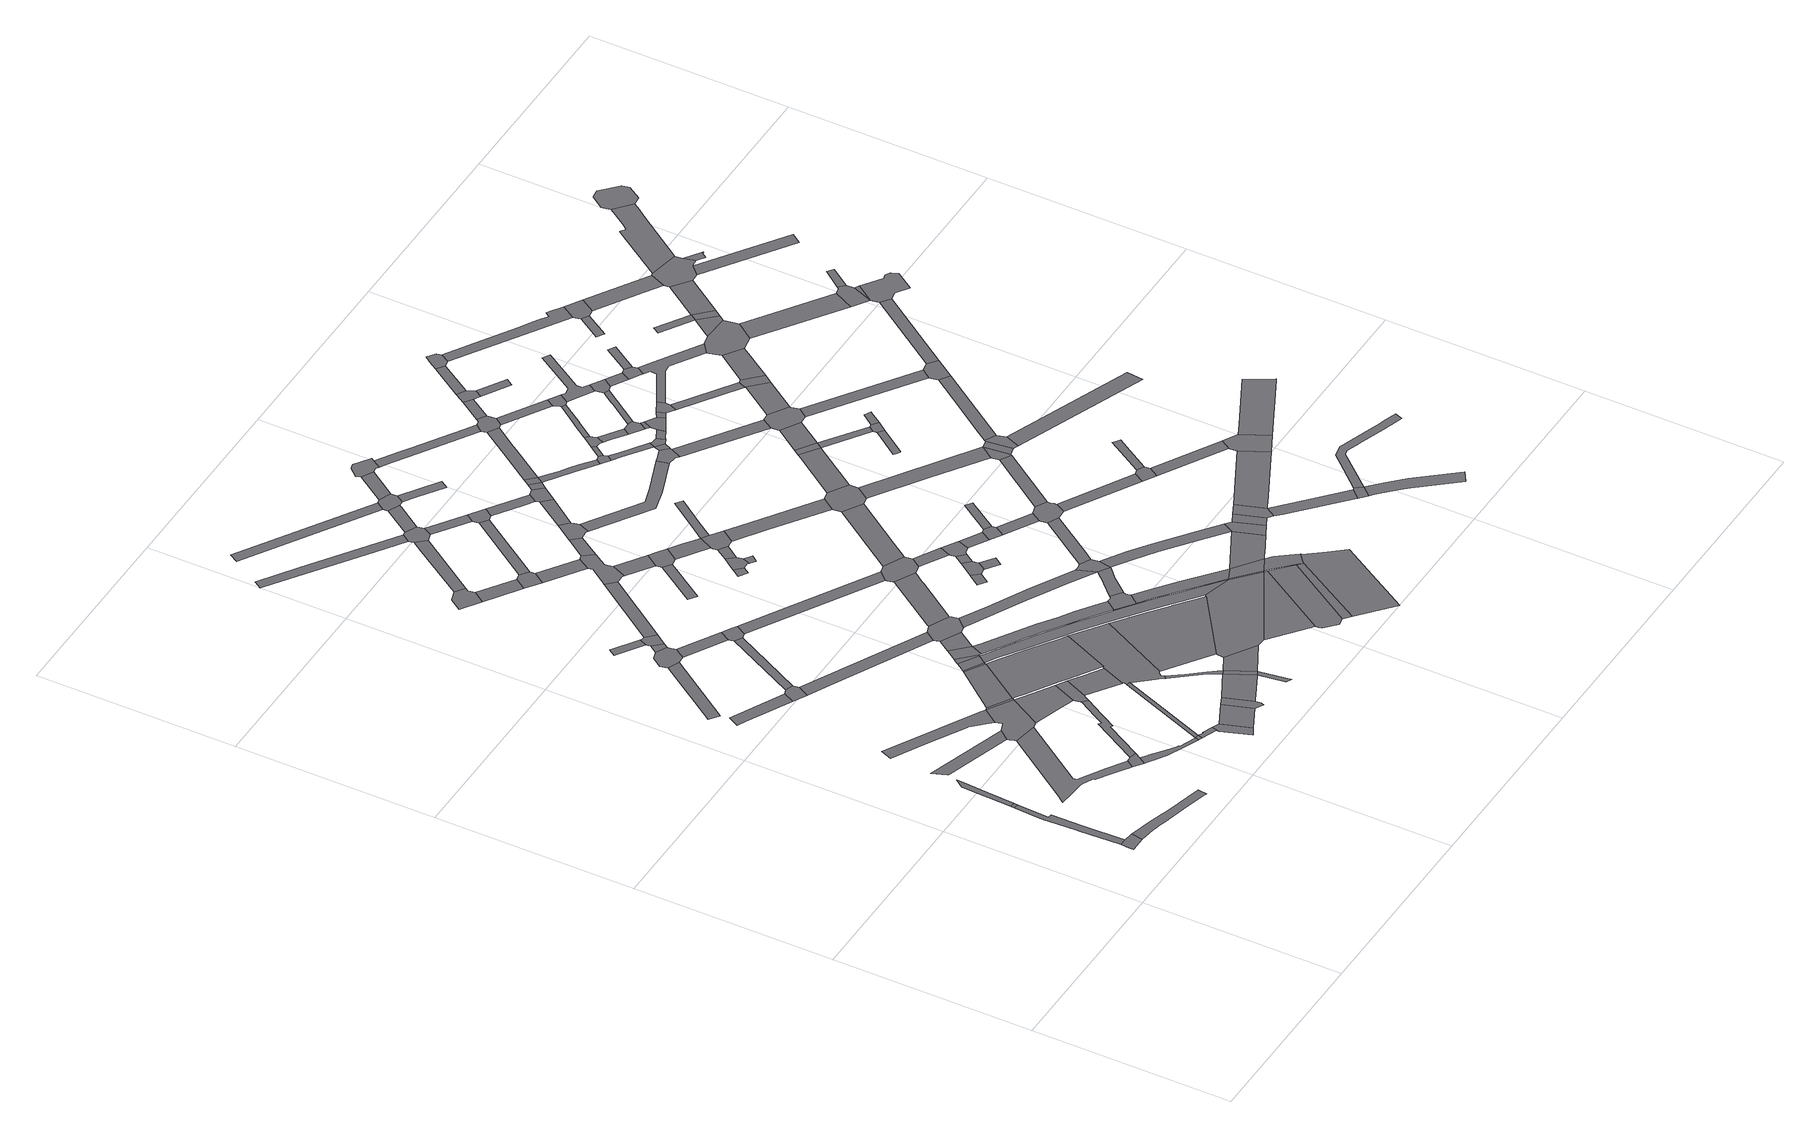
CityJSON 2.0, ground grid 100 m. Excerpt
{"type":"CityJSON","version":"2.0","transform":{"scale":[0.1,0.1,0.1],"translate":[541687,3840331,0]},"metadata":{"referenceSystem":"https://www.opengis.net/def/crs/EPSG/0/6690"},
"CityObjects":{
"road1":{"type":"Road","geometry":[{"type":"MultiSurface","lod":"1","boundaries":[[[0,1,2,3,4,5]]]}]},
"road2":{"type":"Road","attributes":{"RoadStructureAttribute.sectionType":"1"},"geometry":[{"type":"MultiSurface","lod":"1","boundaries":[[[6,7,8,9,10,11,12,1,0,13,14,15,16,17]]]}]},
"road3":{"type":"Road","geometry":[{"type":"MultiSurface","lod":"1","boundaries":[[[18,6,17,19]]]}]},
"road4":{"type":"Road","attributes":{"RoadStructureAttribute.sectionType":"1"},"geometry":[{"type":"MultiSurface","lod":"1","boundaries":[[[20,21,22,23,24,18,19]]]}]},
"road5":{"type":"Road","attributes":{"RoadStructureAttribute.sectionType":"1"},"geometry":[{"type":"MultiSurface","lod":"1","boundaries":[[[25,26,27,28,29,30,31,5,4,32,33,34,35,36,37,38,39,40,41]]]}]},
"road6":{"type":"Road","attributes":{"RoadStructureAttribute.sectionType":"1"},"geometry":[{"type":"MultiSurface","lod":"1","boundaries":[[[42,43,44,45,46,47,48,49,50,51,52,53,54,55,56,57,58,59,60,61,62,63,64]]]}]},
"road7":{"type":"Road","attributes":{"RoadStructureAttribute.sectionType":"1"},"geometry":[{"type":"MultiSurface","lod":"1","boundaries":[[[65,66,67,68,69,70]]]}]},
"road8":{"type":"Road","geometry":[{"type":"MultiSurface","lod":"1","boundaries":[[[71,72,73,74,75,76,77,78,79,80,81]]]}]},
"road9":{"type":"Road","attributes":{"RoadStructureAttribute.sectionType":"1"},"geometry":[{"type":"MultiSurface","lod":"1","boundaries":[[[82,83,84,85,86]]]}]},
"road10":{"type":"Road","geometry":[{"type":"MultiSurface","lod":"1","boundaries":[[[87,56,55,88,89,90]]]}]},
"road11":{"type":"Road","attributes":{"RoadStructureAttribute.sectionType":"1"},"geometry":[{"type":"MultiSurface","lod":"1","boundaries":[[[91,92,93,94,95,96]]]}]},
"road12":{"type":"Road","attributes":{"RoadStructureAttribute.sectionType":"1"},"geometry":[{"type":"MultiSurface","lod":"1","boundaries":[[[97,98,99,100,101,102,103,89,88,104,105,106,107,108,109,110,111,112]]]}]},
"road13":{"type":"Road","geometry":[{"type":"MultiSurface","lod":"1","boundaries":[[[113,86,85,114,115,116]]]}]},
"road14":{"type":"Road","geometry":[{"type":"MultiSurface","lod":"1","boundaries":[[[81,80,117,118,119,70,69,120,121,42,64,122,123,124,125]]]}]},
"road15":{"type":"Road","attributes":{"RoadStructureAttribute.sectionType":"1"},"geometry":[{"type":"MultiSurface","lod":"1","boundaries":[[[126,127,128,129,130,131,87,90,132,133,134,135,136]]]}]},
"road16":{"type":"Road","geometry":[{"type":"MultiSurface","lod":"1","boundaries":[[[112,111,137,138]]]}]},
"road17":{"type":"Road","attributes":{"RoadStructureAttribute.sectionType":"1"},"geometry":[{"type":"MultiSurface","lod":"1","boundaries":[[[139,81,125,140,141]]]}]},
"road18":{"type":"Road","geometry":[{"type":"MultiSurface","lod":"1","boundaries":[[[142,143,144,91,96,145,146,147,148,149]]]}]},
"road19":{"type":"Road","attributes":{"RoadStructureAttribute.sectionType":"1"},"geometry":[{"type":"MultiSurface","lod":"1","boundaries":[[[150,151,138,137,152,153,154]]]}]},
"road20":{"type":"Road","geometry":[{"type":"MultiSurface","lod":"1","boundaries":[[[155,156,157,158]]]}]},
"road21":{"type":"Road","attributes":{"RoadStructureAttribute.sectionType":"1"},"geometry":[{"type":"MultiSurface","lod":"1","boundaries":[[[159,113,116,160]]]}]},
"road22":{"type":"Road","geometry":[{"type":"MultiSurface","lod":"1","boundaries":[[[161,125,124,162,163,164,165]]]}]},
"road23":{"type":"Road","geometry":[{"type":"MultiSurface","lod":"1","boundaries":[[[154,153,166,167,168,169]]]}]},
"road24":{"type":"Road","attributes":{"RoadStructureAttribute.sectionType":"1"},"geometry":[{"type":"MultiSurface","lod":"1","boundaries":[[[170,142,149,171]]]}]},
"road25":{"type":"Road","geometry":[{"type":"MultiSurface","lod":"1","boundaries":[[[172,158,157,170,171,173,174]]]}]},
"road26":{"type":"Road","geometry":[{"type":"MultiSurface","lod":"1","boundaries":[[[175,176,177,139,141,178]]]}]},
"road27":{"type":"Road","attributes":{"RoadStructureAttribute.sectionType":"1"},"geometry":[{"type":"MultiSurface","lod":"1","boundaries":[[[179,112,138,180,181]]]}]},
"road28":{"type":"Road","attributes":{"RoadStructureAttribute.sectionType":"1"},"geometry":[{"type":"MultiSurface","lod":"1","boundaries":[[[146,145,182,183]]]}]},
"road29":{"type":"Road","attributes":{"RoadStructureAttribute.sectionType":"1"},"geometry":[{"type":"MultiSurface","lod":"1","boundaries":[[[184,169,168,185]]]}]},
"road30":{"type":"Road","attributes":{"RoadStructureAttribute.sectionType":"1"},"geometry":[{"type":"MultiSurface","lod":"1","boundaries":[[[186,187,115,114,188,189,190]]]}]},
"road31":{"type":"Road","geometry":[{"type":"MultiSurface","lod":"1","boundaries":[[[191,165,164,192,126,136,193,194,195]]]}]},
"road32":{"type":"Road","geometry":[{"type":"MultiSurface","lod":"1","boundaries":[[[196,197,198,199,200,201,202]]]}]},
"road33":{"type":"Road","geometry":[{"type":"MultiSurface","lod":"1","boundaries":[[[203,183,182,159,160,204,205]]]}]},
"road34":{"type":"Road","attributes":{"RoadStructureAttribute.sectionType":"1"},"geometry":[{"type":"MultiSurface","lod":"1","boundaries":[[[206,207,175,178,208,209]]]}]},
"road35":{"type":"Road","geometry":[{"type":"MultiSurface","lod":"1","boundaries":[[[210,184,185,211,212,213]]]}]},
"road36":{"type":"Road","geometry":[{"type":"MultiSurface","lod":"1","boundaries":[[[214,195,194,215,216]]]}]},
"road37":{"type":"Road","geometry":[{"type":"MultiSurface","lod":"1","boundaries":[[[217,206,209,218]]]}]},
"road38":{"type":"Road","attributes":{"RoadStructureAttribute.sectionType":"1"},"geometry":[{"type":"MultiSurface","lod":"1","boundaries":[[[219,220,217,218,221]]]}]},
"road39":{"type":"Road","attributes":{"function":"1","RoadStructureAttribute.sectionType":"7"},"geometry":[{"type":"MultiSurface","lod":"1","boundaries":[[[222,223,224,225,178,141,226,227,228,229,230,231]]]}]},
"road40":{"type":"Road","attributes":{"RoadStructureAttribute.sectionType":"1"},"geometry":[{"type":"MultiSurface","lod":"1","boundaries":[[[232,174,173,233]]]}]},
"road41":{"type":"Road","attributes":{"RoadStructureAttribute.sectionType":"1"},"geometry":[{"type":"MultiSurface","lod":"1","boundaries":[[[200,199,234,235,236]]]}]},
"road42":{"type":"Road","geometry":[{"type":"MultiSurface","lod":"1","boundaries":[[[237,238,219,221,239,240]]]}]},
"road43":{"type":"Road","attributes":{"RoadStructureAttribute.sectionType":"1"},"geometry":[{"type":"MultiSurface","lod":"1","boundaries":[[[241,242,243,244,245,246,247]]]}]},
"road44":{"type":"Road","attributes":{"RoadStructureAttribute.sectionType":"1"},"geometry":[{"type":"MultiSurface","lod":"1","boundaries":[[[248,249,250,251,252,210,213,253,254,255,256]]]}]},
"road45":{"type":"Road","attributes":{"RoadStructureAttribute.sectionType":"1"},"geometry":[{"type":"MultiSurface","lod":"1","boundaries":[[[257,237,240,258]]]}]},
"road46":{"type":"Road","geometry":[{"type":"MultiSurface","lod":"1","boundaries":[[[259,236,235,260,261,262]]]}]},
"road47":{"type":"Road","attributes":{"RoadStructureAttribute.sectionType":"1"},"geometry":[{"type":"MultiSurface","lod":"1","boundaries":[[[263,264,265,266,267,268,248,269]]]}]},
"road48":{"type":"Road","attributes":{"RoadStructureAttribute.sectionType":"1"},"geometry":[{"type":"MultiSurface","lod":"1","boundaries":[[[270,271,196,202,272,273]]]}]},
"road49":{"type":"Road","geometry":[{"type":"MultiSurface","lod":"1","boundaries":[[[269,248,256,274]]]}]},
"road50":{"type":"Road","attributes":{"RoadStructureAttribute.sectionType":"1"},"geometry":[{"type":"MultiSurface","lod":"1","boundaries":[[[275,274,256,276,277]]]}]},
"road51":{"type":"Road","geometry":[{"type":"MultiSurface","lod":"1","boundaries":[[[278,279,231,230,280,281,216,215,282,179,181,283,284,285,286,266,265,287,288,289,290,291,292,293,294,295,296,297]]]}]},
"road52":{"type":"Road","geometry":[{"type":"MultiSurface","lod":"1","boundaries":[[[298,299,190,189,257,258,300,301,302,303,304,305,306]]]}]},
"road53":{"type":"Road","attributes":{"RoadStructureAttribute.sectionType":"1"},"geometry":[{"type":"MultiSurface","lod":"1","boundaries":[[[261,260,307,308]]]}]},
"road54":{"type":"Road","attributes":{"RoadStructureAttribute.sectionType":"1"},"geometry":[{"type":"MultiSurface","lod":"1","boundaries":[[[309,310,311,312]]]}]},
"road55":{"type":"Road","attributes":{"RoadStructureAttribute.sectionType":"1"},"geometry":[{"type":"MultiSurface","lod":"1","boundaries":[[[313,314,205,204,315,316]]]}]},
"road56":{"type":"Road","attributes":{"RoadStructureAttribute.sectionType":"1"},"geometry":[{"type":"MultiSurface","lod":"1","boundaries":[[[317,318,319,320,321]]]}]},
"road57":{"type":"Road","geometry":[{"type":"MultiSurface","lod":"1","boundaries":[[[322,323,324,308,307,325,326,232,233,327,328,329,330,331,332,333]]]}]},
"road58":{"type":"Road","attributes":{"RoadStructureAttribute.sectionType":"1"},"geometry":[{"type":"MultiSurface","lod":"1","boundaries":[[[334,269,274,335]]]}]},
"road59":{"type":"Road","attributes":{"RoadStructureAttribute.sectionType":"1"},"geometry":[{"type":"MultiSurface","lod":"1","boundaries":[[[336,337,338,339,340,341,342,240,239,343,344,345,346,347,348,349,350,351,352]]]}]},
"road60":{"type":"Road","geometry":[{"type":"MultiSurface","lod":"1","boundaries":[[[353,247,246,270,273,354,355,356]]]}]},
"road61":{"type":"Road","attributes":{"RoadStructureAttribute.sectionType":"1"},"geometry":[{"type":"MultiSurface","lod":"1","boundaries":[[[357,259,262,358]]]}]},
"road62":{"type":"Road","attributes":{"RoadStructureAttribute.sectionType":"1"},"geometry":[{"type":"MultiSurface","lod":"1","boundaries":[[[330,329,359,360]]]}]},
"road63":{"type":"Road","attributes":{"RoadStructureAttribute.sectionType":"1"},"geometry":[{"type":"MultiSurface","lod":"1","boundaries":[[[361,362,363,298,306,364,365,366]]]}]},
"road64":{"type":"Road","geometry":[{"type":"MultiSurface","lod":"1","boundaries":[[[367,368,369,370]]]}]},
"road65":{"type":"Road","attributes":{"RoadStructureAttribute.sectionType":"1"},"geometry":[{"type":"MultiSurface","lod":"1","boundaries":[[[371,322,333,372]]]}]},
"road66":{"type":"Road","attributes":{"function":"1","RoadStructureAttribute.sectionType":"7"},"geometry":[{"type":"MultiSurface","lod":"1","boundaries":[[[373,374,375,376,377,378,379,380,381,382,383,218,209,384,385,386,387,388,389,390,391,392,393,394]]]}]},
"road67":{"type":"Road","attributes":{"function":"1","RoadStructureAttribute.sectionType":"7"},"geometry":[{"type":"MultiSurface","lod":"1","boundaries":[[[395,396,397,398,399,400,297,296,401,402,403]]]}]},
"road68":{"type":"Road","geometry":[{"type":"MultiSurface","lod":"1","boundaries":[[[404,360,359,405,317,321,406,407,408]]]}]},
"road69":{"type":"Road","attributes":{"RoadStructureAttribute.sectionType":"1"},"geometry":[{"type":"MultiSurface","lod":"1","boundaries":[[[409,410,353,356,411,412]]]}]},
"road70":{"type":"Road","attributes":{"RoadStructureAttribute.sectionType":"1"},"geometry":[{"type":"MultiSurface","lod":"1","boundaries":[[[413,355,354,414,415,416]]]}]},
"road71":{"type":"Road","geometry":[{"type":"MultiSurface","lod":"1","boundaries":[[[417,418,367,370,419,420,421,422,423]]]}]},
"road72":{"type":"Road","attributes":{"RoadStructureAttribute.sectionType":"1"},"geometry":[{"type":"MultiSurface","lod":"1","boundaries":[[[424,425,426,301,300,427,428,429,430,431,432,433,434,435,436]]]}]},
"road73":{"type":"Road","geometry":[{"type":"MultiSurface","lod":"1","boundaries":[[[437,438,439,421,420]]]}]},
"road74":{"type":"Road","attributes":{"RoadStructureAttribute.sectionType":"1"},"geometry":[{"type":"MultiSurface","lod":"1","boundaries":[[[440,441,408,407,442,443]]]}]},
"road75":{"type":"Road","geometry":[{"type":"MultiSurface","lod":"1","boundaries":[[[444,417,423,445]]]}]},
"road76":{"type":"Road","geometry":[{"type":"MultiSurface","lod":"1","boundaries":[[[446,371,372,447,448,449,450,451,452,453,454]]]}]},
"road77":{"type":"Road","geometry":[{"type":"MultiSurface","lod":"1","boundaries":[[[416,415,357,358,455,456]]]}]},
"road78":{"type":"Road","geometry":[{"type":"MultiSurface","lod":"1","boundaries":[[[457,312,311,409,412,458,459,460]]]}]},
"road79":{"type":"Road","geometry":[{"type":"MultiSurface","lod":"1","boundaries":[[[461,462,352,351,463,464,465,466,467,468]]]}]},
"road80":{"type":"Road","geometry":[{"type":"MultiSurface","lod":"1","boundaries":[[[469,470,471,316,315,472,473,361,366,474,475,476,477,478,479]]]}]},
"road81":{"type":"Road","geometry":[{"type":"MultiSurface","lod":"1","boundaries":[[[480,481,482,483,484]]]}]},
"road82":{"type":"Road","geometry":[{"type":"MultiSurface","lod":"1","boundaries":[[[443,442,485,444,445,486,487,488,489]]]}]},
"road83":{"type":"Road","geometry":[{"type":"MultiSurface","lod":"1","boundaries":[[[393,403,402,334,335,490,491,492,394]]]}]},
"road84":{"type":"Road","attributes":{"RoadStructureAttribute.sectionType":"1"},"geometry":[{"type":"MultiSurface","lod":"1","boundaries":[[[493,446,454,494]]]}]},
"road85":{"type":"Road","attributes":{"RoadStructureAttribute.sectionType":"1"},"geometry":[{"type":"MultiSurface","lod":"1","boundaries":[[[495,456,455,496,497,498,499]]]}]},
"road86":{"type":"Road","attributes":{"RoadStructureAttribute.sectionType":"1"},"geometry":[{"type":"MultiSurface","lod":"1","boundaries":[[[500,457,460,501]]]}]},
"road87":{"type":"Road","geometry":[{"type":"MultiSurface","lod":"1","boundaries":[[[502,503,504,505,459,458]]]}]},
"road88":{"type":"Road","geometry":[{"type":"MultiSurface","lod":"1","boundaries":[[[506,480,484,507,508,509,510,511]]]}]},
"road89":{"type":"Road","attributes":{"function":"1"},"geometry":[{"type":"MultiSurface","lod":"1","boundaries":[[[492,491,512,513,514]]]}]},
"road90":{"type":"Road","attributes":{"RoadStructureAttribute.sectionType":"1"},"geometry":[{"type":"MultiSurface","lod":"1","boundaries":[[[477,476,515,516,517]]]}]},
"road91":{"type":"Road","attributes":{"RoadStructureAttribute.sectionType":"1"},"geometry":[{"type":"MultiSurface","lod":"1","boundaries":[[[435,518,519,461,468,520,521,522,523]]]}]},
"road92":{"type":"Road","geometry":[{"type":"MultiSurface","lod":"1","boundaries":[[[524,525,509,508]]]}]},
"road93":{"type":"Road","geometry":[{"type":"MultiSurface","lod":"1","boundaries":[[[526,506,511,527]]]}]},
"road94":{"type":"Road","attributes":{"RoadStructureAttribute.sectionType":"1"},"geometry":[{"type":"MultiSurface","lod":"1","boundaries":[[[528,529,530,531,443,489]]]}]},
"road95":{"type":"Road","attributes":{"RoadStructureAttribute.sectionType":"1"},"geometry":[{"type":"MultiSurface","lod":"1","boundaries":[[[532,533,534,535,464,463,536,537,538,539]]]}]},
"road96":{"type":"Road","geometry":[{"type":"MultiSurface","lod":"1","boundaries":[[[540,499,498,493,494,541]]]}]},
"road97":{"type":"Road","geometry":[{"type":"MultiSurface","lod":"1","boundaries":[[[542,543,544,545,500,501,546,547,548,549]]]}]},
"road98":{"type":"Road","geometry":[{"type":"MultiSurface","lod":"1","boundaries":[[[517,516,526,527,550,551,552]]]}]},
"road99":{"type":"Road","geometry":[{"type":"MultiSurface","lod":"1","boundaries":[[[553,554,436,435,523,555,556]]]}]},
"road100":{"type":"Road","attributes":{"RoadStructureAttribute.sectionType":"1"},"geometry":[{"type":"MultiSurface","lod":"1","boundaries":[[[557,469,479,558,559]]]}]},
"road101":{"type":"Road","geometry":[{"type":"MultiSurface","lod":"1","boundaries":[[[514,513,560,561,562,563,564,565,566]]]}]},
"road102":{"type":"Road","attributes":{"RoadStructureAttribute.sectionType":"1"},"geometry":[{"type":"MultiSurface","lod":"1","boundaries":[[[567,540,541,568]]]}]},
"road103":{"type":"Road","attributes":{"RoadStructureAttribute.sectionType":"1"},"geometry":[{"type":"MultiSurface","lod":"1","boundaries":[[[569,570,488,487,571,572,573]]]}]},
"road104":{"type":"Road","attributes":{"RoadStructureAttribute.sectionType":"1"},"geometry":[{"type":"MultiSurface","lod":"1","boundaries":[[[574,575,451,450,576,577,578,579]]]}]},
"road105":{"type":"Road","geometry":[{"type":"MultiSurface","lod":"1","boundaries":[[[580,567,568,581]]]}]},
"road106":{"type":"Road","attributes":{"RoadStructureAttribute.sectionType":"1"},"geometry":[{"type":"MultiSurface","lod":"1","boundaries":[[[566,565,582,583]]]}]},
"road107":{"type":"Road","attributes":{"RoadStructureAttribute.sectionType":"1"},"geometry":[{"type":"MultiSurface","lod":"1","boundaries":[[[552,551,584,585]]]}]},
"road108":{"type":"Road","geometry":[{"type":"MultiSurface","lod":"1","boundaries":[[[538,586,394,492,587]]]}]},
"road109":{"type":"Road","geometry":[{"type":"MultiSurface","lod":"1","boundaries":[[[588,585,584,589,590,591]]]}]},
"road110":{"type":"Road","geometry":[{"type":"MultiSurface","lod":"1","boundaries":[[[539,538,587,592]]]}]},
"road111":{"type":"Road","geometry":[{"type":"MultiSurface","lod":"1","boundaries":[[[593,594,595,596,597,583,582,598,599]]]}]},
"road112":{"type":"Road","attributes":{"RoadStructureAttribute.sectionType":"1"},"geometry":[{"type":"MultiSurface","lod":"1","boundaries":[[[568,600,601,602,603,604,605,606,581]]]}]},
"road113":{"type":"Road","attributes":{"RoadStructureAttribute.sectionType":"1"},"geometry":[{"type":"MultiSurface","lod":"1","boundaries":[[[607,553,556,608,609]]]}]},
"road114":{"type":"Road","attributes":{"RoadStructureAttribute.sectionType":"1"},"geometry":[{"type":"MultiSurface","lod":"1","boundaries":[[[610,611,612,548,547,613,614,615,616,617]]]}]},
"road115":{"type":"Road","attributes":{"RoadStructureAttribute.sectionType":"1"},"geometry":[{"type":"MultiSurface","lod":"1","boundaries":[[[618,619,620,580,581,621,622,623,624]]]}]},
"road116":{"type":"Road","attributes":{"RoadStructureAttribute.sectionType":"1"},"geometry":[{"type":"MultiSurface","lod":"1","boundaries":[[[625,592,587,626,627,583,597]]]}]},
"road117":{"type":"Road","attributes":{"RoadStructureAttribute.sectionType":"1"},"geometry":[{"type":"MultiSurface","lod":"1","boundaries":[[[628,629,630,555,523,631,632,633,634,635,636]]]}]},
"road118":{"type":"Road","attributes":{"RoadStructureAttribute.sectionType":"1"},"geometry":[{"type":"MultiSurface","lod":"1","boundaries":[[[590,589,637,638]]]}]},
"road119":{"type":"Road","geometry":[{"type":"MultiSurface","lod":"1","boundaries":[[[639,640,573,572,641,557,559,642,643,644,645]]]}]},
"road120":{"type":"Road","geometry":[{"type":"MultiSurface","lod":"1","boundaries":[[[646,647,588,591]]]}]},
"road121":{"type":"Road","attributes":{"RoadStructureAttribute.sectionType":"1"},"geometry":[{"type":"MultiSurface","lod":"1","boundaries":[[[635,539,592,648,649,650]]]}]},
"road122":{"type":"Road","geometry":[{"type":"MultiSurface","lod":"1","boundaries":[[[651,652,653,602,601,654,655,656,657,658]]]}]},
"road123":{"type":"Road","attributes":{"RoadStructureAttribute.sectionType":"1"},"geometry":[{"type":"MultiSurface","lod":"1","boundaries":[[[659,660,651,658,661,662,663]]]}]},
"road124":{"type":"Road","geometry":[{"type":"MultiSurface","lod":"1","boundaries":[[[664,638,637,607,609,665,666,667,668,669]]]}]},
"road125":{"type":"Road","attributes":{"RoadStructureAttribute.sectionType":"1"},"geometry":[{"type":"MultiSurface","lod":"1","boundaries":[[[670,655,654,671,672,673]]]}]},
"road126":{"type":"Road","geometry":[{"type":"MultiSurface","lod":"1","boundaries":[[[674,675,579,578,676,677,678,679]]]}]},
"road127":{"type":"Road","geometry":[{"type":"MultiSurface","lod":"1","boundaries":[[[680,681,682,659,663,683,684,685,686,687]]]}]},
"road128":{"type":"Road","geometry":[{"type":"MultiSurface","lod":"1","boundaries":[[[688,689,617,616,618,624,690,691,692]]]}]},
"road129":{"type":"Road","attributes":{"RoadStructureAttribute.sectionType":"1"},"geometry":[{"type":"MultiSurface","lod":"1","boundaries":[[[693,694,639,645,695]]]}]},
"road130":{"type":"Road","attributes":{"RoadStructureAttribute.sectionType":"1"},"geometry":[{"type":"MultiSurface","lod":"1","boundaries":[[[672,674,679,696]]]}]},
"road131":{"type":"Road","geometry":[{"type":"MultiSurface","lod":"1","boundaries":[[[636,635,650,697,698]]]}]},
"road132":{"type":"Road","geometry":[{"type":"MultiSurface","lod":"1","boundaries":[[[699,700,673,672,696,701,702]]]}]},
"road133":{"type":"Road","attributes":{"RoadStructureAttribute.sectionType":"1"},"geometry":[{"type":"MultiSurface","lod":"1","boundaries":[[[703,685,684,704,705,706]]]}]},
"road134":{"type":"Road","attributes":{"RoadStructureAttribute.sectionType":"1"},"geometry":[{"type":"MultiSurface","lod":"1","boundaries":[[[707,698,697,708]]]}]},
"road135":{"type":"Road","attributes":{"RoadStructureAttribute.sectionType":"1"},"geometry":[{"type":"MultiSurface","lod":"1","boundaries":[[[644,643,709,710,711]]]}]},
"road136":{"type":"Road","attributes":{"RoadStructureAttribute.sectionType":"1"},"geometry":[{"type":"MultiSurface","lod":"1","boundaries":[[[712,688,692,713]]]}]},
"road137":{"type":"Road","attributes":{"RoadStructureAttribute.sectionType":"1"},"geometry":[{"type":"MultiSurface","lod":"1","boundaries":[[[714,702,701,715,716]]]}]},
"road138":{"type":"Road","attributes":{"RoadStructureAttribute.sectionType":"1"},"geometry":[{"type":"MultiSurface","lod":"1","boundaries":[[[717,718,719,680,687,720,721,722]]]}]},
"road139":{"type":"Road","geometry":[{"type":"MultiSurface","lod":"1","boundaries":[[[723,724,706,705,725,726,727,728]]]}]},
"road140":{"type":"Road","attributes":{"RoadStructureAttribute.sectionType":"1"},"geometry":[{"type":"MultiSurface","lod":"1","boundaries":[[[691,690,729,730]]]}]},
"road141":{"type":"Road","attributes":{"RoadStructureAttribute.sectionType":"1"},"geometry":[{"type":"MultiSurface","lod":"1","boundaries":[[[666,665,731,732]]]}]},
"road142":{"type":"Road","attributes":{"RoadStructureAttribute.sectionType":"1"},"geometry":[{"type":"MultiSurface","lod":"1","boundaries":[[[733,664,669,734]]]}]},
"road143":{"type":"Road","attributes":{"RoadStructureAttribute.sectionType":"1"},"geometry":[{"type":"MultiSurface","lod":"1","boundaries":[[[678,677,735,736,737]]]}]},
"road144":{"type":"Road","geometry":[{"type":"MultiSurface","lod":"1","boundaries":[[[738,707,708,739,740]]]}]},
"road145":{"type":"Road","geometry":[{"type":"MultiSurface","lod":"1","boundaries":[[[741,693,695,742]]]}]},
"road146":{"type":"Road","attributes":{"RoadStructureAttribute.sectionType":"1"},"geometry":[{"type":"MultiSurface","lod":"1","boundaries":[[[743,726,725,744,745]]]}]},
"road147":{"type":"Road","geometry":[{"type":"MultiSurface","lod":"1","boundaries":[[[746,712,713,747,748,749]]]}]},
"road148":{"type":"Road","geometry":[{"type":"MultiSurface","lod":"1","boundaries":[[[745,744,714,716,750,751]]]}]},
"road149":{"type":"Road","attributes":{"RoadStructureAttribute.sectionType":"1"},"geometry":[{"type":"MultiSurface","lod":"1","boundaries":[[[752,741,742,753,754]]]}]},
"road150":{"type":"Road","geometry":[{"type":"MultiSurface","lod":"1","boundaries":[[[730,729,755,717,722,756,757,758]]]}]},
"road151":{"type":"Road","attributes":{"RoadStructureAttribute.sectionType":"1"},"geometry":[{"type":"MultiSurface","lod":"1","boundaries":[[[759,751,750,760,761,762]]]}]},
"road152":{"type":"Road","attributes":{"RoadStructureAttribute.sectionType":"1"},"geometry":[{"type":"MultiSurface","lod":"1","boundaries":[[[763,764,765,766,723,728,767,768,769]]]}]},
"road153":{"type":"Road","geometry":[{"type":"MultiSurface","lod":"1","boundaries":[[[770,771,772,748,747]]]}]},
"road154":{"type":"Road","attributes":{"RoadStructureAttribute.sectionType":"1"},"geometry":[{"type":"MultiSurface","lod":"1","boundaries":[[[695,773,774,742]]]}]},
"road155":{"type":"Road","attributes":{"RoadStructureAttribute.sectionType":"1"},"geometry":[{"type":"MultiSurface","lod":"1","boundaries":[[[775,776,740,739,777,778,779,780,781]]]}]},
"road156":{"type":"Road","attributes":{"RoadStructureAttribute.sectionType":"1"},"geometry":[{"type":"MultiSurface","lod":"1","boundaries":[[[782,783,784,785,786,787]]]}]},
"road157":{"type":"Road","attributes":{"RoadStructureAttribute.sectionType":"1"},"geometry":[{"type":"MultiSurface","lod":"1","boundaries":[[[788,746,749,789]]]}]},
"road158":{"type":"Road","geometry":[{"type":"MultiSurface","lod":"1","boundaries":[[[790,759,762,791,792,793,794]]]}]},
"road159":{"type":"Road","geometry":[{"type":"MultiSurface","lod":"1","boundaries":[[[711,710,795,733,734,796]]]}]},
"road160":{"type":"Road","geometry":[{"type":"MultiSurface","lod":"1","boundaries":[[[797,798,732,731,799,800,801]]]}]},
"road161":{"type":"Road","geometry":[{"type":"MultiSurface","lod":"1","boundaries":[[[802,737,736,803,752,754,804,805,806,807,808]]]}]},
"road162":{"type":"Road","attributes":{"RoadStructureAttribute.sectionType":"1"},"geometry":[{"type":"MultiSurface","lod":"1","boundaries":[[[809,810,711,796,811]]]}]},
"road163":{"type":"Road","geometry":[{"type":"MultiSurface","lod":"1","boundaries":[[[812,813,774,773,814,815,782,787,816,817]]]}]},
"road164":{"type":"Road","attributes":{"RoadStructureAttribute.sectionType":"1"},"geometry":[{"type":"MultiSurface","lod":"1","boundaries":[[[818,738,740,819,820,821,822]]]}]},
"road165":{"type":"Road","geometry":[{"type":"MultiSurface","lod":"1","boundaries":[[[823,824,781,780,825,826]]]}]},
"road166":{"type":"Road","geometry":[{"type":"MultiSurface","lod":"1","boundaries":[[[827,828,829,830,763,769,831,832,833,834]]]}]},
"road167":{"type":"Road","attributes":{"RoadStructureAttribute.sectionType":"1"},"geometry":[{"type":"MultiSurface","lod":"1","boundaries":[[[835,836,837,838,839,840,758,757,841,828,827]]]}]},
"road168":{"type":"Road","geometry":[{"type":"MultiSurface","lod":"1","boundaries":[[[842,809,811,843,844,845]]]}]},
"road169":{"type":"Road","geometry":[{"type":"MultiSurface","lod":"1","boundaries":[[[846,847,788,789,848,849,850]]]}]},
"road170":{"type":"Road","attributes":{"RoadStructureAttribute.sectionType":"1"},"geometry":[{"type":"MultiSurface","lod":"1","boundaries":[[[792,791,851,852]]]}]},
"road171":{"type":"Road","geometry":[{"type":"MultiSurface","lod":"1","boundaries":[[[853,854,855,856,857,797,801]]]}]},
"road172":{"type":"Road","geometry":[{"type":"MultiSurface","lod":"1","boundaries":[[[858,859,860,861,817,816]]]}]},
"road173":{"type":"Road","attributes":{"RoadStructureAttribute.sectionType":"1"},"geometry":[{"type":"MultiSurface","lod":"1","boundaries":[[[862,834,833,863,864]]]}]},
"road174":{"type":"Road","attributes":{"RoadStructureAttribute.sectionType":"1"},"geometry":[{"type":"MultiSurface","lod":"1","boundaries":[[[800,799,865,866]]]}]},
"road175":{"type":"Road","attributes":{"RoadStructureAttribute.sectionType":"1"},"geometry":[{"type":"MultiSurface","lod":"1","boundaries":[[[867,802,808,868]]]}]},
"road176":{"type":"Road","geometry":[{"type":"MultiSurface","lod":"1","boundaries":[[[869,864,863,870,871,872,873]]]}]},
"road177":{"type":"Road","attributes":{"RoadStructureAttribute.sectionType":"1"},"geometry":[{"type":"MultiSurface","lod":"1","boundaries":[[[874,875,826,825,876,877,878,879,880,881]]]}]},
"road178":{"type":"Road","geometry":[{"type":"MultiSurface","lod":"1","boundaries":[[[882,883,852,851,884,867,868,885]]]}]},
"road179":{"type":"Road","geometry":[{"type":"MultiSurface","lod":"1","boundaries":[[[886,887,872,871,888,889,790,794,890,891,892,893,894,895,896]]]}]},
"road180":{"type":"Road","attributes":{"RoadStructureAttribute.sectionType":"1"},"geometry":[{"type":"MultiSurface","lod":"1","boundaries":[[[897,898,899,842,845,900]]]}]},
"road181":{"type":"Road","attributes":{"RoadStructureAttribute.sectionType":"1"},"geometry":[{"type":"MultiSurface","lod":"1","boundaries":[[[806,805,901,902]]]}]},
"road182":{"type":"Road","geometry":[{"type":"MultiSurface","lod":"1","boundaries":[[[903,904,869,873]]]}]},
"road183":{"type":"Road","geometry":[{"type":"MultiSurface","lod":"1","boundaries":[[[866,865,818,822,905,906]]]}]},
"road184":{"type":"Road","attributes":{"RoadStructureAttribute.sectionType":"1"},"geometry":[{"type":"MultiSurface","lod":"1","boundaries":[[[907,908,909,910,911,912,913,914,849,848,915,916,917]]]}]},
"road185":{"type":"Road","attributes":{"RoadStructureAttribute.sectionType":"1"},"geometry":[{"type":"MultiSurface","lod":"1","boundaries":[[[918,882,885,919]]]}]},
"road186":{"type":"Road","attributes":{"RoadStructureAttribute.sectionType":"1"},"geometry":[{"type":"MultiSurface","lod":"1","boundaries":[[[844,843,920,921]]]}]},
"road187":{"type":"Road","attributes":{"RoadStructureAttribute.sectionType":"1"},"geometry":[{"type":"MultiSurface","lod":"1","boundaries":[[[922,923,924,925,926,927,823,826,928,929,930,931,932,933,934,935,936,937]]]}]},
"road188":{"type":"Road","geometry":[{"type":"MultiSurface","lod":"1","boundaries":[[[938,939,940,941]]]}]},
"road189":{"type":"Road","geometry":[{"type":"MultiSurface","lod":"1","boundaries":[[[942,943,944,902,901,897,900,945]]]}]},
"road190":{"type":"Road","geometry":[{"type":"MultiSurface","lod":"1","boundaries":[[[946,896,895,918,919,947,948,949]]]}]},
"road191":{"type":"Road","attributes":{"RoadStructureAttribute.sectionType":"1"},"geometry":[{"type":"MultiSurface","lod":"1","boundaries":[[[950,951,906,905,952,953]]]}]},
"road192":{"type":"Road","geometry":[{"type":"MultiSurface","lod":"1","boundaries":[[[954,955,956,957]]]}]},
"road193":{"type":"Road","geometry":[{"type":"MultiSurface","lod":"1","boundaries":[[[917,916,938,941,958,959]]]}]},
"road194":{"type":"Road","attributes":{"RoadStructureAttribute.sectionType":"1"},"geometry":[{"type":"MultiSurface","lod":"1","boundaries":[[[956,960,946,949,961]]]}]},
"road195":{"type":"Road","geometry":[{"type":"MultiSurface","lod":"1","boundaries":[[[957,956,961,962]]]}]},
"road196":{"type":"Road","attributes":{"RoadStructureAttribute.sectionType":"1"},"geometry":[{"type":"MultiSurface","lod":"1","boundaries":[[[963,959,958,964,965,966]]]}]},
"road197":{"type":"Road","attributes":{"RoadStructureAttribute.sectionType":"1"},"geometry":[{"type":"MultiSurface","lod":"1","boundaries":[[[948,947,967,968]]]}]},
"road198":{"type":"Road","attributes":{"RoadStructureAttribute.sectionType":"1"},"geometry":[{"type":"MultiSurface","lod":"1","boundaries":[[[969,942,945,970]]]}]},
"road199":{"type":"Road","attributes":{"RoadStructureAttribute.sectionType":"1"},"geometry":[{"type":"MultiSurface","lod":"1","boundaries":[[[971,957,962,972]]]}]},
"road200":{"type":"Road","geometry":[{"type":"MultiSurface","lod":"1","boundaries":[[[973,974,975,968,967,976,977,978,979]]]}]},
"road201":{"type":"Road","geometry":[{"type":"MultiSurface","lod":"1","boundaries":[[[980,981,966,965,971,972,982,983,984,985,986,987]]]}]},
"road202":{"type":"Road","attributes":{"RoadStructureAttribute.sectionType":"1"},"geometry":[{"type":"MultiSurface","lod":"1","boundaries":[[[977,976,988]]]}]},
"road203":{"type":"Road","geometry":[{"type":"MultiSurface","lod":"1","boundaries":[[[989,990,991,988,976,969,970,992,993,994,995,996,997,998]]]}]},
"road204":{"type":"Road","geometry":[{"type":"MultiSurface","lod":"1","boundaries":[[[999,1000,1001,1002,1003,973,979]]]}]},
"road205":{"type":"Road","geometry":[{"type":"MultiSurface","lod":"1","boundaries":[[[1004,1005,1006,1007,986,985]]]}]},
"road206":{"type":"Road","attributes":{"RoadStructureAttribute.sectionType":"1"},"geometry":[{"type":"MultiSurface","lod":"1","boundaries":[[[983,982,1008,1009]]]}]},
"road207":{"type":"Road","attributes":{"RoadStructureAttribute.sectionType":"1"},"geometry":[{"type":"MultiSurface","lod":"1","boundaries":[[[1010,1011,1012,1013,1014,1015,980,987,1016,1017,1018]]]}]},
"road208":{"type":"Road","geometry":[{"type":"MultiSurface","lod":"1","boundaries":[[[1019,1020,1021,1022,1010,1018,1023,1024,1025,1026]]]}]}
},
"vertices":[
[340,275,0],[304,275,0],[303,233,0],[303,212,0],[379,210,0],[391,269,0],
[296,806,0],[290,686,0],[289,645,0],[289,643,0],[288,634,0],[295,489,0],[295,484,0],[334,491,0],[331,642,0],[321,643,0],[313,644,0],[322,804,0],
[298,824,0],[323,822,0],
[330,962,0],[339,1087,0],[341,1122,0],[309,1079,0],[307,1046,0],
[784,163,0],[768,167,0],[678,190,0],[601,210,0],[575,218,0],[487,246,0],[415,264,0],[455,201,0],[475,196,0],[505,189,0],[535,182,0],[587,169,0],[651,153,0],[774,120,0],[783,117,0],[790,114,0],[796,160,0],
[701,1021,0],[456,670,0],[452,665,0],[433,639,0],[497,634,0],[567,629,0],[584,627,0],[632,603,0],[640,598,0],[639,590,0],[706,549,0],[762,511,0],[782,496,0],[792,489,0],[818,528,0],[807,534,0],[729,586,0],[648,633,0],[600,660,0],[598,672,0],[598,673,0],[597,681,0],[819,1000,0],
[717,1116,0],[323,1242,0],[352,1169,0],[363,1165,0],[688,1062,0],[727,1113,0],
[816,1244,0],[796,1255,0],[610,1359,0],[351,1504,0],[329,1447,0],[356,1432,0],[490,1359,0],[679,1253,0],[680,1252,0],[765,1167,0],[820,1241,0],
[227,2199,0],[199,2144,0],[239,2124,0],[459,2011,0],[488,2066,0],
[844,529,0],[839,457,0],[862,491,0],[879,521,0],
[395,2601,0],[297,2459,0],[247,2385,0],[171,2275,0],[220,2241,0],[450,2575,0],
[1017,376,0],[1018,381,0],[1006,386,0],[955,424,0],[898,465,0],[895,467,0],[874,482,0],[855,446,0],[874,433,0],[882,428,0],[887,424,0],[935,394,0],[960,383,0],[998,365,0],[1095,325,0],[1102,343,0],
[512,2076,0],[528,1975,0],[557,2032,0],[551,2062,0],
[775,1133,0],[776,1130,0],[769,1127,0],[692,1050,0],[699,1028,0],[827,1002,0],[843,1006,0],[850,1007,0],[939,1168,0],
[1072,900,0],[1016,801,0],[991,755,0],[976,763,0],[849,538,0],[846,533,0],[983,708,0],[995,701,0],[1029,761,0],[1043,785,0],[1097,879,0],
[1114,317,0],[1120,340,0],
[834,1245,0],[943,1173,0],[946,1178,0],
[461,2700,0],[421,2689,0],[386,2639,0],[489,2580,0],[522,2630,0],[520,2643,0],[517,2657,0],[514,2673,0],
[1150,335,0],[1148,328,0],[1188,288,0],[1193,285,0],[1199,315,0],
[376,2884,0],[354,2850,0],[485,2764,0],[501,2801,0],
[698,2437,0],[732,2413,0],
[984,1140,0],[936,979,0],[958,972,0],[1063,937,0],[1115,1057,0],
[1190,275,0],[1240,132,0],[1285,155,0],[1235,299,0],
[488,2740,0],[530,2696,0],
[512,2794,0],[568,2750,0],[526,2793,0],
[1000,1451,0],[835,1246,0],[836,1245,0],[1094,1395,0],
[1272,783,0],[1290,776,0],[1291,779,0],
[688,2463,0],[718,2515,0],
[1355,358,0],[1403,214,0],
[1157,1725,0],[813,1901,0],[655,1910,0],[1123,1673,0],[1159,1725,0],
[1142,1040,0],[1071,905,0],[1109,899,0],[1116,912,0],[1166,1025,0],
[391,3674,0],[339,3656,0],[299,3597,0],[393,3533,0],[433,3591,0],[426,3625,0],[438,3642,0],
[770,2485,0],[759,2421,0],[789,2473,0],
[1006,1459,0],[1003,1455,0],[1096,1399,0],[1099,1403,0],
[1399,379,0],[1444,193,0],[1449,207,0],[1447,236,0],
[1238,978,0],[1272,805,0],[1321,924,0],
[1036,1503,0],[1128,1446,0],
[1055,1531,0],[1040,1509,0],[1133,1452,0],
[1405,1192,0],[1277,1278,0],[1148,1362,0],[1096,1393,0],[969,1164,0],[990,1151,0],[1149,1050,0],[1176,1032,0],[1332,934,0],[1436,1172,0],
[758,3123,0],[801,3079,0],
[454,3491,0],[560,3418,0],[599,3476,0],
[1091,1583,0],[1069,1551,0],[1146,1445,0],[1170,1503,0],
[208,4347,0],[28,4472,0],[2,4432,0],[52,4397,0],[464,4110,0],[597,4018,0],[624,4059,0],
[1540,450,0],[1533,446,0],[1492,426,0],[1458,408,0],[1419,389,0],[1459,242,0],[1486,255,0],[1600,312,0],[1609,316,0],
[1133,1644,0],[1232,1593,0],
[631,3480,0],[635,3367,0],[675,3424,0],[672,3451,0],
[1519,517,0],[1456,594,0],[1404,667,0],[1393,654,0],[1456,575,0],[1510,510,0],[1562,461,0],
[602,3991,0],[565,3936,0],[644,3945,0],[645,3946,0],
[1629,328,0],
[1630,324,0],[1630,182,0],[1655,169,0],
[1581,1069,0],[1478,1145,0],[1332,931,0],[1328,934,0],[1279,800,0],[1296,773,0],[1299,770,0],[1364,690,0],[1373,680,0],[1401,672,0],[1398,680,0],[1399,685,0],[1402,689,0],[1403,690,0],[1406,693,0],[1410,697,0],[1413,700,0],[1417,702,0],[1422,703,0],[1599,1056,0],
[1197,1737,0],[1171,1729,0],[1263,1602,0],[1308,1649,0],[1306,1658,0],[1306,1661,0],[1302,1681,0],[1301,1685,0],[1300,1691,0],
[819,3240,0],[854,3301,0],
[136,4654,0],[111,4611,0],[732,4222,0],[761,4263,0],
[1416,2107,0],[985,2358,0],[1380,2058,0],[1422,2103,0],
[981,2957,0],[845,2753,0],[865,2739,0],[886,2725,0],[1023,2929,0],
[879,3306,0],[860,3302,0],[858,3298,0],[824,3216,0],[765,3132,0],[814,3080,0],[839,3082,0],[849,3075,0],[883,3149,0],[878,3174,0],[875,3189,0],[919,3257,0],
[1642,503,0],[1788,410,0],
[1702,1154,0],[1598,1227,0],[1535,1268,0],[1449,1326,0],[1449,1327,0],[1205,1481,0],[1196,1487,0],[1231,1393,0],[1284,1359,0],[1334,1328,0],[1371,1304,0],[1407,1282,0],[1449,1254,0],[1560,1177,0],[1681,1091,0],[1692,1083,0],[1729,1133,0],
[644,4061,0],[683,3957,0],[707,4000,0],[699,4034,0],
[857,3807,0],[898,3779,0],
[978,2987,0],[1023,3053,0],
[1390,2017,0],[1203,1745,0],[1201,1743,0],[1443,1900,0],[1453,1914,0],[1489,1966,0],
[1119,2677,0],[1091,2636,0],[1132,2608,0],[1155,2641,0],
[947,3405,0],[989,3363,0],
[2110,748,0],[2041,804,0],[1950,875,0],[1862,949,0],[1716,1058,0],[1621,1127,0],[1535,1189,0],[1449,1245,0],[1417,1267,0],[1354,1307,0],[1150,1432,0],[1102,1402,0],[1154,1371,0],[1282,1287,0],[1410,1201,0],[1484,1154,0],[1587,1077,0],[1741,964,0],[1849,880,0],[1956,796,0],[1975,781,0],[2114,742,0],
[1950,788,0],[1922,810,0],[1843,872,0],[1839,874,0],[1735,956,0],[1613,1045,0],[1455,680,0],[1647,543,0],[1969,773,0],
[1059,3029,0],[979,2981,0],[1042,2931,0],[1058,2933,0],[1103,2999,0],
[735,4197,0],[725,4181,0],[787,4161,0],[792,4170,0],
[765,3960,0],[691,3951,0],[852,3838,0],[881,3880,0],
[1166,2743,0],[1130,2692,0],[1184,2642,0],[1193,2636,0],[1207,2675,0],[1206,2683,0],[1201,2707,0],
[1766,1408,0],[1645,1474,0],[1446,1576,0],[1269,1599,0],[1275,1596,0],[1305,1581,0],[1447,1509,0],[1576,1441,0],[1617,1419,0],[1741,1354,0],[1855,1286,0],[1883,1269,0],[1849,1360,0],
[1220,2616,0],[1223,2620,0],[1244,2648,0],
[1212,2924,0],[1164,2957,0],[1201,2835,0],[1239,2906,0],
[1207,2802,0],[1248,2773,0],
[1012,3497,0],[1003,3365,0],[1011,3366,0],[1026,3368,0],[1038,3360,0],[1063,3416,0],[1059,3430,0],[1056,3441,0],[1052,3456,0],
[925,3787,0],[955,3829,0],
[782,4267,0],[819,4173,0],[845,4213,0],[843,4244,0],
[1763,1143,0],[1753,1133,0],[1779,1018,0],[1815,1067,0],[1812,1082,0],[1811,1086,0],[1812,1091,0],[1816,1104,0],
[1460,2111,0],[1451,2109,0],[1441,2106,0],[1382,2049,0],[1389,2023,0],[1497,1968,0],[1510,1970,0],[1533,1974,0],[1568,2024,0],[1562,2057,0],[1561,2063,0],
[1590,1748,0],[1549,1690,0],[1570,1675,0],[1589,1661,0],[1625,1711,0],
[1203,2823,0],[1267,2775,0],[1286,2777,0],[1331,2842,0],[1272,2883,0],
[1796,409,0],[1831,406,0],[2239,634,0],
[1113,3644,0],[1156,3598,0],
[1089,3736,0],[1002,3733,0],[1065,3690,0],[1105,3664,0],[1133,3706,0],
[881,4414,0],[938,4382,0],
[879,4132,0],[1000,4050,0],[1024,4085,0],[1027,4089,0],
[1644,1823,0],[1655,1716,0],[1658,1714,0],[1684,1757,0],[1683,1762,0],[1679,1787,0],
[1974,292,0],[2021,254,0],[2251,623,0],
[1535,1973,0],[1668,1895,0],[1691,1952,0],
[1830,1211,0],[1829,1210,0],[1818,1106,0],[1878,1177,0],[1880,1179,0],[1939,1236,0],
[1721,1668,0],[1750,1709,0],
[1674,1867,0],[1709,1830,0],
[1325,2958,0],[1425,3098,0],[1392,3121,0],[1292,2981,0],
[2075,863,0],[2002,923,0],[1885,1014,0],[1826,1059,0],[1848,968,0],[1963,875,0],[2121,746,0],[2183,773,0],
[1167,3714,0],[1209,3670,0],
[937,4487,0],[921,4482,0],[910,4479,0],[873,4436,0],[961,4387,0],[977,4377,0],[1003,4418,0],[1014,4434,0],
[1718,1841,0],[1749,1848,0],[1771,1905,0],
[1890,1364,0],[1865,1361,0],[1951,1299,0],[1945,1338,0],
[1698,2453,0],[1620,2148,0],[1791,2395,0],
[2025,237,0],[2028,223,0],[2084,168,0],[2097,171,0],[2103,172,0],[2125,176,0],[2349,532,0],
[1189,3746,0],[1233,3702,0],
[1699,2590,0],[1434,2772,0],[1435,2675,0],[1693,2497,0],[1738,2563,0],
[1429,3268,0],[1336,3239,0],[1322,3178,0],[1430,3207,0],[1619,3276,0],[1605,3332,0],
[1211,3777,0],[1255,3733,0],
[2160,145,0],[2375,509,0],
[1844,1793,0],[1874,1844,0],
[2115,743,0],[2245,637,0],
[1896,1850,0],[1904,1758,0],[1934,1809,0],[1929,1828,0],
[2317,674,0],
[2494,453,0],[2480,471,0],[2440,526,0],[2425,546,0],[2424,549,0],[2328,0,0],[2553,379,0],
[1358,3616,0],[1469,3539,0],[1486,3565,0],[1421,3614,0],[1379,3646,0],[1338,3671,0],[1300,3698,0],
[2070,1624,0],[1975,1382,0],[2125,1599,0],
[1385,4176,0],[1162,4319,0],[1113,4350,0],[1004,4360,0],[1179,4250,0],[1353,4141,0],[1408,4106,0],[1438,4142,0],
[1416,4077,0],[1336,3960,0],[1326,3945,0],[1255,3734,0],[1373,3907,0],[1388,3930,0],[1467,4045,0],
[2353,647,0],[2255,627,0],[2361,527,0],
[2336,1024,0],[2168,1154,0],[2068,1225,0],[1942,1234,0],[2029,1178,0],[2136,1104,0],[2294,984,0],[2411,890,0],[2439,944,0],
[2065,1664,0],[2095,1715,0],
[1780,2572,0],[1773,2571,0],[1697,2461,0],[1798,2396,0],[1831,2403,0],[1876,2469,0],[1872,2513,0],
[2031,1980,0],[1997,2002,0],
[2342,687,0],[2347,689,0],[2460,747,0],
[1509,3570,0],[1496,3567,0],[1492,3566,0],[1513,3509,0],[1532,3535,0],[1530,3541,0],[1529,3545,0],[1526,3555,0],
[1550,3628,0],[1542,3617,0],[1561,3604,0],[1564,3608,0],[1566,3611,0],
[2139,1725,0],[2172,1602,0],[2201,1652,0],[2199,1664,0],[2195,1683,0],[2194,1695,0],
[1575,3505,0],[1554,3480,0],[1686,3389,0],[1699,3419,0],
[1673,3357,0],[1632,3341,0],[1663,3270,0],[1681,3258,0],[1707,3313,0],[1711,3322,0],
[1592,3687,0],[1584,3676,0],[1566,3650,0],[1591,3608,0],[1603,3600,0],[1621,3639,0],[1613,3660,0],[1610,3669,0],
[1471,4160,0],[1461,4144,0],[1489,4050,0],[1519,4090,0],[1513,4133,0],
[1944,2807,0],[1931,2788,0],[2034,2745,0],
[1728,3355,0],
[2520,777,0],[2471,920,0],
[1713,3410,0],[1708,3413,0],[1755,3369,0],[1740,3407,0],
[1664,3608,0],[1637,3577,0],[1706,3529,0],[1729,3562,0],
[2519,944,0],[2568,802,0],
[2090,2228,0],[2338,2060,0],[2385,2125,0],
[1543,4269,0],[1584,4242,0],
[1795,3436,0],[1764,3375,0],[1802,3396,0],
[1728,3877,0],[1655,3775,0],[1642,3757,0],[1666,3749,0],[1676,3763,0],[1747,3866,0],
[1767,3567,0],[1764,3563,0],[1774,3482,0],[1797,3520,0],[1792,3549,0],[1791,3555,0],
[1713,3912,0],[1739,3954,0],
[2520,1400,0],[2549,1451,0],
[2344,2018,0],[2397,1988,0],
[2045,3004,0],[2047,3003,0],[2079,3056,0],
[2577,973,0],[2593,779,0],[2626,831,0],
[1965,2837,0],[2055,2775,0],
[1800,3519,0],[1795,3468,0],[1813,3510,0],
[1578,4323,0],[1617,4222,0],[1640,4260,0],[1619,4296,0],
[1884,3441,0],[1865,3476,0],
[2052,2961,0],[2056,2776,0],[2146,2905,0],
[1727,3880,0],[1748,3867,0],[1768,3873,0],[1796,3918,0],
[1898,3495,0],[1893,3446,0],[1910,3456,0],[1912,3457,0],
[1902,3759,0],[1898,3754,0],[1863,3704,0],[1854,3691,0],[1882,3685,0],[1893,3701,0],[1927,3748,0],
[1751,4139,0],[1764,4160,0],[1775,4177,0],
[2243,2600,0],[2265,2628,0],
[2918,565,0],[2774,693,0],[2622,751,0],[2686,693,0],[2868,525,0],[2879,516,0],[2920,563,0],
[2246,2580,0],[2151,2445,0],[2150,2444,0],[2166,2434,0],[2182,2425,0],[2277,2558,0],
[1685,4486,0],[1725,4460,0],
[1959,3528,0],[1953,3429,0],[1970,3465,0],[1972,3491,0],[1972,3492,0],
[2343,2026,0],[2401,1994,0],
[2577,1459,0],[2563,1455,0],[2585,1362,0],[2615,1413,0],[2610,1439,0],
[2119,3060,0],[2051,2970,0],[2185,2908,0],[2186,2908,0],[2222,2956,0],[2214,2995,0],[2213,2999,0],
[2425,2133,0],[2395,2127,0],[2443,2005,0],
[2279,2628,0],[2269,2628,0],[2244,2597,0],[2246,2582,0],[2311,2606,0],[2280,2628,0],
[2904,1135,0],[2635,835,0],[2639,838,0],[2658,847,0],[2970,1003,0],
[2932,565,0],[2927,563,0],[2916,483,0],[2959,531,0],
[1920,3841,0],[1894,3799,0],[1900,3767,0],[1900,3766,0],[1929,3752,0],[1932,3752,0],[1954,3757,0],[1983,3803,0],
[1888,3861,0],[1885,3891,0],[2013,4092,0],[1979,4114,0],[1851,3911,0],[1817,3905,0],[1830,3837,0],
[2429,2140,0],[2468,1995,0],[2497,2069,0],[2482,2112,0],
[1735,4562,0],[1716,4532,0],[1755,4465,0],[1782,4510,0],[1777,4535,0],
[2235,3238,0],[2252,3275,0],
[2693,1575,0],[2720,1620,0],[2704,1632,0],[2688,1645,0],[2650,1581,0],
[2356,2669,0],[2357,2671,0],[2341,2680,0],[2325,2688,0],
[2011,3785,0],[2033,3710,0],[2059,3755,0],
[2903,1177,0],[2933,1228,0],
[2240,3235,0],[2320,3154,0],
[2084,3760,0],[2085,3680,0],[2097,3672,0],[2123,3715,0],[2118,3738,0],
[3104,388,0],[3035,461,0],[2935,466,0],[2988,416,0],[3031,371,0],[3053,347,0],[3209,158,0],[3265,194,0],
[2270,3278,0],[2259,3276,0],[2236,3237,0],[2350,3198,0],
[2389,3551,0],[2194,3672,0],[2128,3654,0],[2126,3619,0],[2130,3579,0],[2161,3597,0],[2174,3597,0],[2179,3598,0],[2201,3599,0],[2358,3499,0],[2409,3538,0],
[2693,2519,0],[2610,2399,0],[2480,2213,0],[2741,2485,0],
[2683,2563,0],[2719,2611,0],
[2201,3867,0],[2167,3889,0],
[3072,1053,0],[3005,1187,0],
[2271,4238,0],[2255,4247,0],[2247,4235,0],[2241,4225,0],[2196,4253,0],[2143,4286,0],[2111,4306,0],[2015,4365,0],[2082,4258,0],[2285,4130,0],[2330,4201,0],
[2376,3430,0],[2467,3369,0],
[3129,1736,0],[3138,1818,0],
[3396,672,0],[3360,684,0],[3316,699,0],[3148,757,0],[3092,746,0],[3048,696,0],[3103,697,0],[3114,709,0],[3143,715,0],[3192,698,0],[3224,688,0],[3346,646,0],[3383,634,0],[3390,632,0],[3449,613,0],[3463,650,0],
[2295,4093,0],[2220,3975,0],[2255,3954,0],[2329,4071,0],
[2761,2617,0],[2747,2615,0],[2733,2613,0],[2810,2583,0],
[2460,3549,0],[2536,3381,0],[2601,3470,0],[2588,3542,0],
[3341,1354,0],[3067,1217,0],[3409,1221,0],[3418,1226,0],
[2396,3786,0],[2374,3751,0],[2531,3651,0],[2554,3685,0],
[2367,4078,0],[2412,4150,0],
[2468,3561,0],[2609,3571,0],
[2632,3605,0],
[2700,3971,0],[2585,3940,0],[2670,3887,0],[2705,3968,0],
[2943,3098,0],[2991,3199,0],
[3029,3002,0],[3077,2967,0],
[2676,3860,0],[2763,3793,0],
[3032,3216,0],[3022,3203,0],[2998,3200,0],[3020,3045,0],[3063,3149,0],[3063,3155,0],[3060,3186,0],
[2720,3971,0],[2714,3969,0],[2805,3797,0],[2848,3840,0],[2871,3845,0],[2888,3846,0],[2874,3905,0],[2867,3941,0],
[3083,3135,0],
[3206,3072,0],[3188,3068,0],[3182,3066,0],[3118,2976,0],[3180,2933,0],[3243,3024,0],[3239,3032,0],[3229,3058,0],[3228,3060,0],[3207,3073,0],
[3069,3199,0],[3131,3286,0],[3116,3298,0],[3101,3308,0],[3039,3225,0],
[2927,3819,0],[2947,3848,0],[2954,3843,0],[2956,3847,0],
[3217,3511,0],[3251,3560,0],
[3013,4342,0],[2949,4249,0],[2927,4217,0],[2913,4227,0],[2900,4236,0],[2893,4226,0],[3045,4195,0],[3072,4233,0],[3097,4271,0],
[3094,4458,0],[3087,4457,0],[3048,4452,0],[3005,4386,0],[3141,4274,0],[3184,4343,0],[3177,4380,0],[3175,4382,0]
]}
